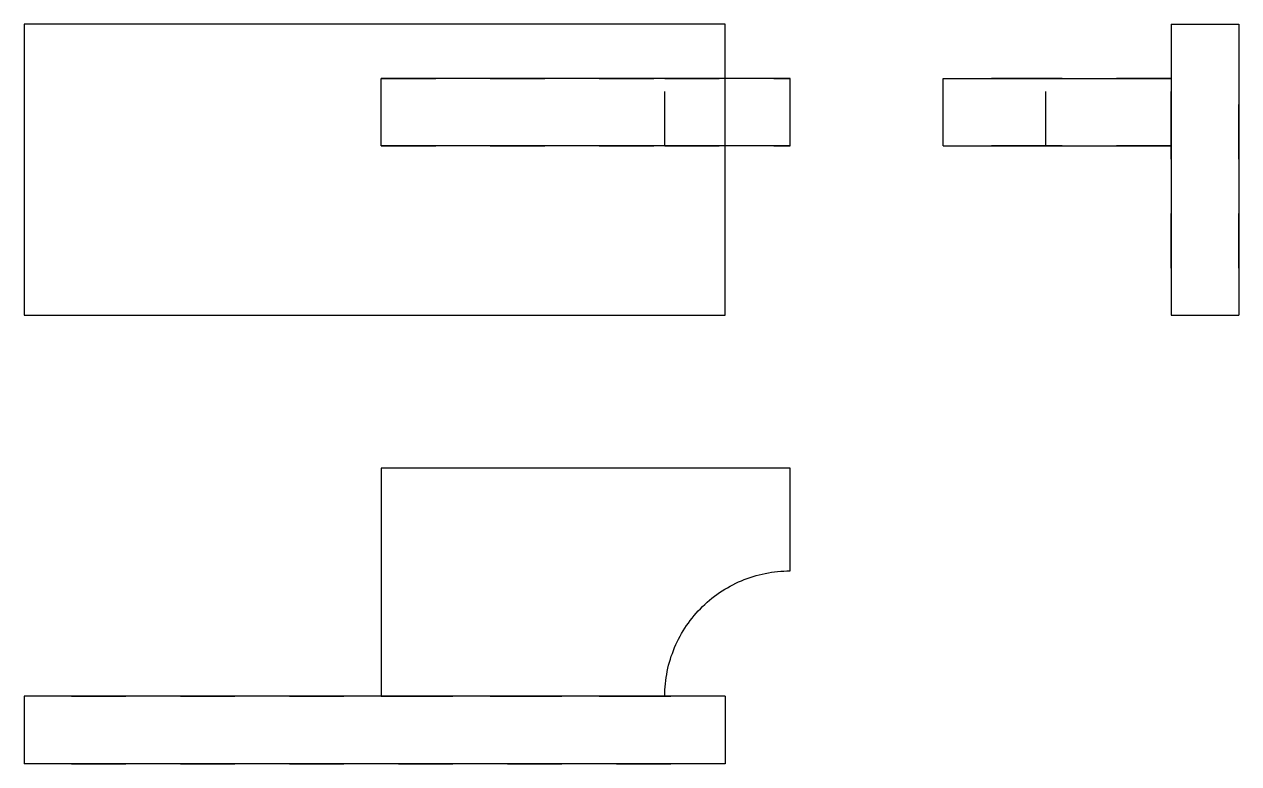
# Model space of a CAD drawing. Extents: x 0 to 2.23, y 0 to 1.36.
import ezdxf

# ---------------------------------------------------------------- set-up
doc = ezdxf.new("R2010")
doc.units = 0
doc.linetypes.add('HIDDEN', pattern=[0.070249, 0.046856, -0.023393])
for name, color, linetype in [('FRONT', 7, 'CONTINUOUS'), ('FRONT_HID', 7, 'HIDDEN'), ('LEFT', 7, 'CONTINUOUS'), ('LEFT_HID', 7, 'HIDDEN'), ('TOP', 7, 'CONTINUOUS'), ('TOP_HID', 7, 'HIDDEN')]:
    doc.layers.add(name, color=color, linetype=linetype)

msp = doc.modelspace()

# ---------------------------------------------------------------- linework, layer by layer
at = {"layer": 'FRONT'}
for p, q in [((1.286148, 1.356822), (0, 1.356822)), ((0, 1.356822), (0, 0.823034)), ((1.286148, 1.257468), (1.286148, 1.356822)), ((1.404983, 1.257468), (0.654983, 1.257468)), ((0.654983, 1.133558), (0.654983, 1.257468)), ((1.404983, 1.133558), (1.404983, 1.257468)), ((1.404983, 1.133558), (0.654983, 1.133558)), ((1.286148, 0.823034), (1.286148, 1.133558)), ((0, 0.823034), (1.286148, 0.823034))]:
    msp.add_line(p, q, dxfattribs=at)
at = {"layer": 'FRONT_HID', "linetype": 'HIDDEN'}
for p, q in [((1.286148, 0.823034), (1.286148, 1.356822)), ((0.654983, 1.257468), (1.175067, 1.257468)), ((1.175067, 1.133558), (1.175067, 1.257468)), ((1.175067, 1.257468), (1.404983, 1.257468)), ((1.286148, 1.133558), (1.286148, 1.257468)), ((0.654983, 1.133558), (1.175067, 1.133558)), ((1.175067, 1.133558), (1.404983, 1.133558))]:
    msp.add_line(p, q, dxfattribs=at)
at = {"layer": 'LEFT'}
for p, q in [((2.104106, 1.356822), (2.104106, 0.823034)), ((2.104106, 1.356822), (2.228016, 1.356822)), ((2.228016, 1.356822), (2.228016, 0.823034)), ((1.685979, 1.257468), (2.104106, 1.257468)), ((1.685979, 1.133558), (1.685979, 1.257468)), ((1.685979, 1.133558), (2.104106, 1.133558)), ((2.104106, 0.823034), (2.228016, 0.823034))]:
    msp.add_line(p, q, dxfattribs=at)
at = {"layer": 'LEFT_HID', "linetype": 'HIDDEN'}
for p, q in [((2.104106, 0.909524), (2.104106, 1.304339)), ((2.104106, 1.304339), (2.104106, 0.909524)), ((2.228016, 0.909524), (2.228016, 1.304339)), ((2.228016, 1.304339), (2.228016, 0.909524)), ((1.87419, 1.257468), (1.685979, 1.257468)), ((2.104106, 1.257468), (1.87419, 1.257468)), ((1.87419, 1.133558), (1.87419, 1.257468)), ((2.104106, 1.133558), (2.104106, 1.257468)), ((2.104106, 1.133558), (2.104106, 1.257468)), ((1.87419, 1.133558), (1.685979, 1.133558)), ((2.104106, 1.133558), (1.87419, 1.133558))]:
    msp.add_line(p, q, dxfattribs=at)
at = {"layer": 'TOP'}
for p, q in [((1.404983, 0.542037), (0.654983, 0.542037)), ((0.654983, 0.542037), (0.654983, 0.12391)), ((1.404983, 0.353827), (1.404983, 0.542037)), ((1.310421, 0.33348), (1.315675, 0.335773)), ((1.315675, 0.335773), (1.320985, 0.337933)), ((1.320985, 0.337933), (1.326347, 0.339961)), ((1.326347, 0.339961), (1.331758, 0.341854)), ((1.331758, 0.341854), (1.337214, 0.343612)), ((1.337214, 0.343612), (1.342712, 0.345233)), ((1.342712, 0.345233), (1.348249, 0.346717)), ((1.348249, 0.346717), (1.353822, 0.348062)), ((1.353822, 0.348062), (1.359426, 0.349268)), ((1.359426, 0.349268), (1.365058, 0.350334)), ((1.365058, 0.350334), (1.370715, 0.351259)), ((1.370715, 0.351259), (1.376394, 0.352042)), ((1.376394, 0.352042), (1.38209, 0.352684)), ((1.38209, 0.352684), (1.387801, 0.353184)), ((1.387801, 0.353184), (1.393522, 0.353541)), ((1.393522, 0.353541), (1.399251, 0.353755)), ((1.399251, 0.353755), (1.404983, 0.353827)), ((1.270771, 0.310588), (1.275466, 0.313876)), ((1.275466, 0.313876), (1.280243, 0.317046)), ((1.280243, 0.317046), (1.285096, 0.320096)), ((1.285096, 0.320096), (1.290025, 0.323024)), ((1.290025, 0.323024), (1.295024, 0.325828)), ((1.295024, 0.325828), (1.300093, 0.328506)), ((1.300093, 0.328506), (1.305226, 0.331058)), ((1.305226, 0.331058), (1.310421, 0.33348)), ((1.244447, 0.2885), (1.2486, 0.292451)), ((1.2486, 0.292451), (1.25285, 0.296297)), ((1.25285, 0.296297), (1.257196, 0.300036)), ((1.257196, 0.300036), (1.261632, 0.303666)), ((1.261632, 0.303666), (1.266158, 0.307184)), ((1.266158, 0.307184), (1.270771, 0.310588)), ((1.225227, 0.267261), (1.228857, 0.271698)), ((1.228857, 0.271698), (1.232596, 0.276043)), ((1.232596, 0.276043), (1.236442, 0.280293)), ((1.236442, 0.280293), (1.240393, 0.284446)), ((1.240393, 0.284446), (1.244447, 0.2885)), ((1.208797, 0.243797), (1.211847, 0.248651)), ((1.211847, 0.248651), (1.215017, 0.253427)), ((1.215017, 0.253427), (1.218305, 0.258122)), ((1.218305, 0.258122), (1.221709, 0.262735)), ((1.221709, 0.262735), (1.225227, 0.267261)), ((1.195413, 0.218472), (1.197835, 0.223667)), ((1.197835, 0.223667), (1.200387, 0.228801)), ((1.200387, 0.228801), (1.203065, 0.233869)), ((1.203065, 0.233869), (1.20587, 0.238868)), ((1.20587, 0.238868), (1.208797, 0.243797)), ((1.187039, 0.197136), (1.188932, 0.202546)), ((1.188932, 0.202546), (1.19096, 0.207908)), ((1.19096, 0.207908), (1.193121, 0.213218)), ((1.193121, 0.213218), (1.195413, 0.218472)), ((1.180831, 0.175072), (1.182176, 0.180644)), ((1.182176, 0.180644), (1.18366, 0.186181)), ((1.18366, 0.186181), (1.185281, 0.191679)), ((1.185281, 0.191679), (1.187039, 0.197136)), ((1.176851, 0.152499), (1.177635, 0.158178)), ((1.177635, 0.158178), (1.17856, 0.163835)), ((1.17856, 0.163835), (1.179625, 0.169467)), ((1.179625, 0.169467), (1.180831, 0.175072)), ((1.175138, 0.129642), (1.175352, 0.135371)), ((1.175352, 0.135371), (1.17571, 0.141092)), ((1.17571, 0.141092), (1.176209, 0.146803)), ((1.176209, 0.146803), (1.176851, 0.152499)), ((1.286148, 0.12391), (0, 0.12391)), ((0, 0.12391), (0, 0)), ((1.175067, 0.12391), (1.175138, 0.129642)), ((1.286148, 0.12391), (1.286148, 0)), ((1.286148, 0), (0, 0))]:
    msp.add_line(p, q, dxfattribs=at)
at = {"layer": 'TOP_HID', "linetype": 'HIDDEN'}
for p, q in [((0.086339, 0.12391), (1.193855, 0.12391)), ((1.193855, 0.12391), (0.086339, 0.12391)), ((0.654983, 0.12391), (1.175067, 0.12391)), ((0.654983, 0.12391), (1.175067, 0.12391)), ((0.086339, 0), (1.193855, 0)), ((1.193855, 0), (0.086339, 0))]:
    msp.add_line(p, q, dxfattribs=at)

doc.saveas('drawing.dxf')
